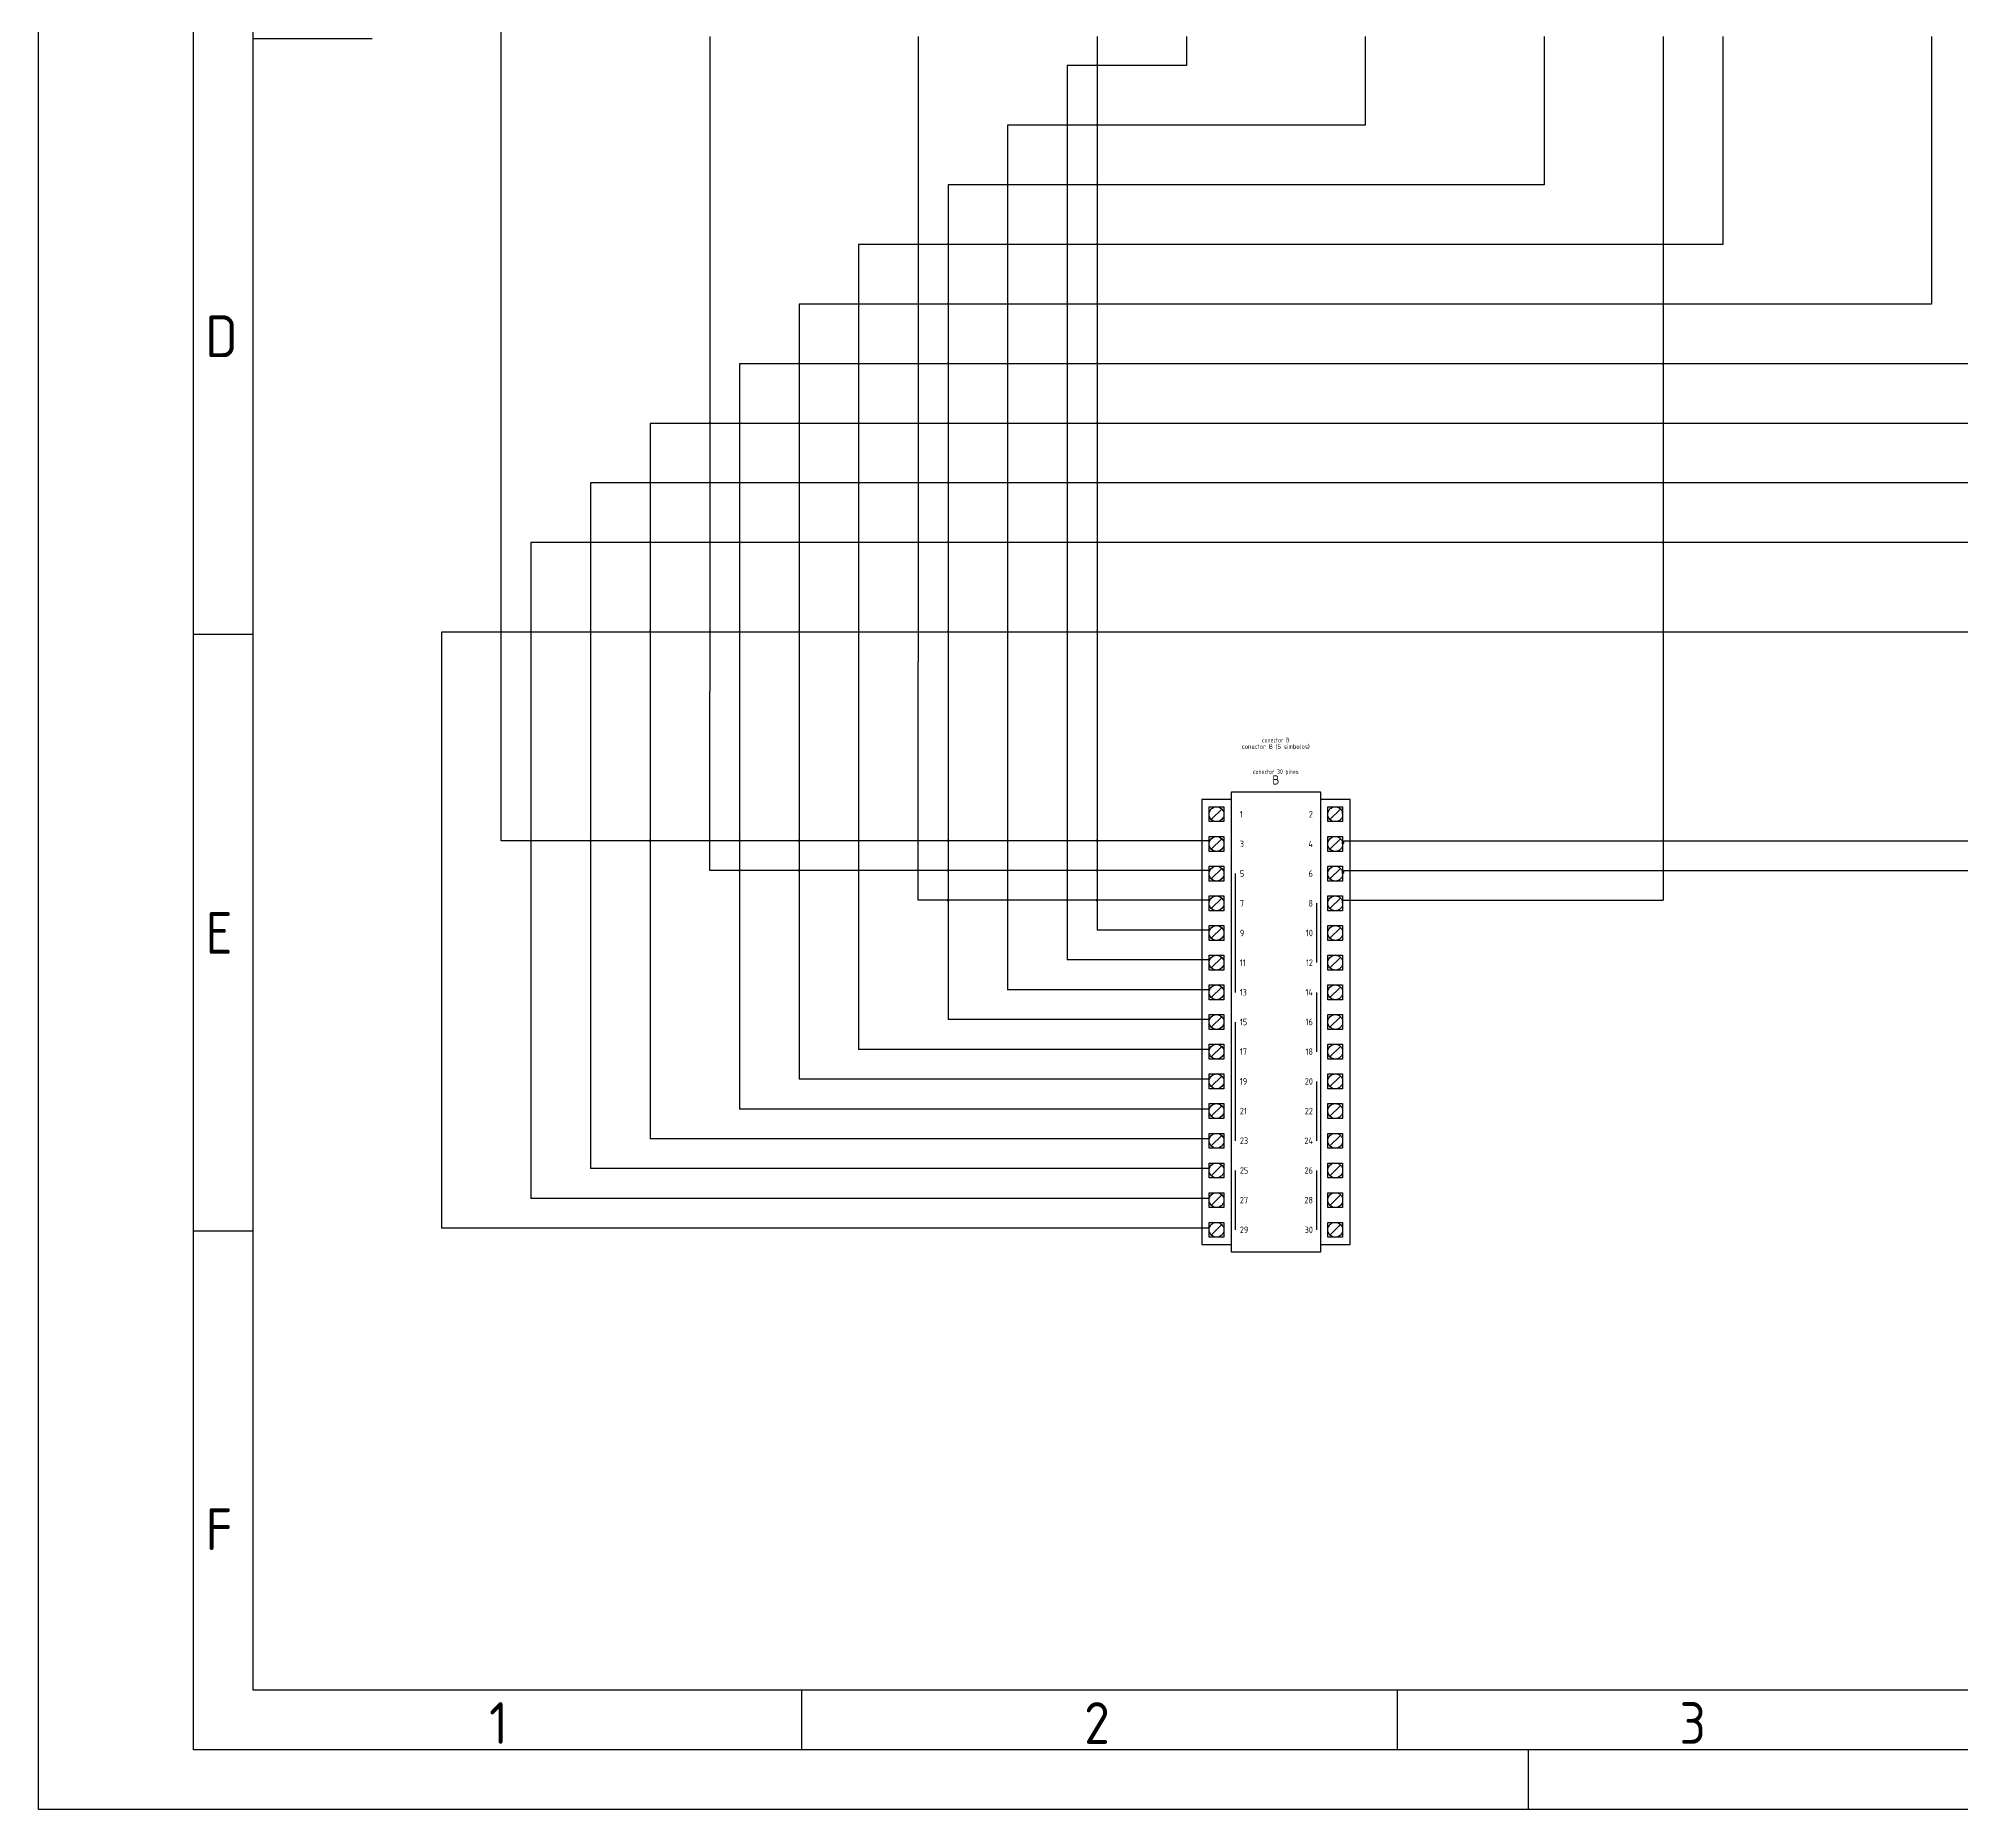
# Model space of a CAD drawing. Header units: millimetres. Extents: x 2847 to 3267, y 1415 to 1712.
# Drawn here: x 2846.7 to 3008, y 1415 to 1563.5 of the extents above; entities that cross this region are included whole.
import ezdxf
from ezdxf.enums import TextEntityAlignment as Align

# ---------------------------------------------------------------- set-up
doc = ezdxf.new("R2010")
doc.units = ezdxf.units.MM
for name, color, linetype in [('035', 5, 'Continuous'), ('07', 7, 'Continuous'), ('DESC', 7, 'Continuous'), ('MISC', 4, 'Continuous'), ('SYMS', 7, 'Continuous'), ('TAGS', 4, 'Continuous'), ('TERMS', 3, 'Continuous'), ('WIRES', 7, 'Continuous')]:
    doc.layers.add(name, color=color, linetype=linetype)
doc.styles.add('ISO Proportional', font='isocp.shx')
doc.styles.add('WD_IEC', font='ISOCP2.shx', dxfattribs={"width": 0.9, "height": 4})

# ---------------------------------------------------------------- blocks, each defined once
blk = doc.blocks.new('IEC_border_a3')
at = {"layer": '035'}
for p, q in [((17.98, 98.54), (13, 98.54)), ((18, 48.5), (13.02, 48.5)), ((64, 10), (64, 5)), ((114, 10), (114, 5)), ((125, 0), (125, 5))]:
    blk.add_line(p, q, dxfattribs=at)
for points in [[(0, 297), (420, 297), (420, 0), (0, 0)], [(18, 287), (410, 287), (410, 10), (18, 10)]]:
    blk.add_lwpolyline(points, close=True, dxfattribs=at)
at = {"layer": '07'}
blk.add_line((18, 148.5), (28, 148.5), dxfattribs=at)
blk.add_lwpolyline([(13, 292), (415, 292), (415, 5), (13, 5)], close=True, dxfattribs=at)
at = {"layer": '035', "style": 'ISO Proportional'}
for s, p in [('D', (14, 121.79)), ('E', (14.02, 71.75)), ('F', (14.02, 21.75)), ('1', (37.81, 5.5)), ('2', (87.73, 5.5)), ('3', (137.68, 5.5))]:
    blk.add_text(s, height=3.5, dxfattribs=at).set_placement(p)
blk = doc.blocks.new('PLCIO80MF1-130AA')
for p, q in [((116, 20), (-4, 20)), ((-4, 20), (-4, 12)), ((-2, 18), (2, 18)), ((-2, 14), (-2, 18)), ((-1.41, 17.41), (1.41, 14.59)), ((2, 18), (2, 14)), ((6, 18), (10, 18)), ((6, 14), (6, 18)), ((6.59, 17.41), (9.41, 14.59)), ((10, 18), (10, 14)), ((14, 18), (18, 18)), ((14, 14), (14, 18)), ((14.59, 17.41), (17.41, 14.59)), ((18, 18), (18, 14)), ((22, 18), (26, 18)), ((22, 18), (26, 18)), ((22, 14), (22, 18)), ((22, 14), (22, 18)), ((22.59, 17.41), (25.41, 14.59)), ((26, 18), (26, 14)), ((26, 18), (26, 14)), ((30, 18), (34, 18)), ((30, 14), (30, 18)), ((30.59, 17.41), (33.41, 14.59)), ((34, 18), (34, 14)), ((38, 18), (42, 18)), ((38, 14), (38, 18)), ((38.59, 17.41), (41.41, 14.59)), ((42, 18), (42, 14)), ((46, 18), (50, 18)), ((46, 14), (46, 18)), ((46.59, 17.41), (49.41, 14.59)), ((50, 18), (50, 14)), ((54, 18), (58, 18)), ((54, 14), (54, 18)), ((54.59, 17.41), (57.41, 14.59)), ((58, 18), (58, 14)), ((62, 18), (66, 18)), ((62, 14), (62, 18)), ((62.59, 17.41), (65.41, 14.59)), ((66, 18), (66, 14)), ((70, 18), (74, 18)), ((70, 14), (70, 18)), ((70.59, 17.41), (73.41, 14.59)), ((74, 18), (74, 14)), ((78, 18), (82, 18)), ((78, 14), (78, 18)), ((78.59, 17.41), (81.41, 14.59)), ((82, 18), (82, 14)), ((86, 18), (90, 18)), ((86, 14), (86, 18)), ((86.59, 17.41), (89.41, 14.59)), ((90, 18), (90, 14)), ((94, 18), (98, 18)), ((94, 18), (98, 18)), ((94, 14), (94, 18)), ((94, 14), (94, 18)), ((94.59, 17.41), (97.41, 14.59)), ((98, 18), (98, 14)), ((98, 18), (98, 14)), ((102, 14), (102, 18)), ((102, 14), (102, 18)), ((102, 18), (106, 18)), ((102, 18), (106, 18)), ((102.59, 17.41), (105.41, 14.59)), ((106, 18), (106, 14)), ((106, 18), (106, 14)), ((110, 14), (110, 18)), ((110, 14), (110, 18)), ((110, 18), (114, 18)), ((110, 18), (114, 18)), ((110.59, 17.41), (113.41, 14.59)), ((114, 18), (114, 14)), ((114, 18), (114, 14)), ((116, 12), (116, 20)), ((-6, 12), (118, 12)), ((-6, -12), (-6, 12)), ((2, 14), (-2, 14)), ((10, 14), (6, 14)), ((18, 14), (14, 14)), ((26, 14), (22, 14)), ((26, 14), (22, 14)), ((24, 11), (40, 11)), ((34, 14), (30, 14)), ((42, 14), (38, 14)), ((50, 14), (46, 14)), ((48, 11), (64, 11)), ((58, 14), (54, 14)), ((66, 14), (62, 14)), ((74, 14), (70, 14)), ((72, 11), (88, 11)), ((82, 14), (78, 14)), ((90, 14), (86, 14)), ((98, 14), (94, 14)), ((98, 14), (94, 14)), ((96, 11), (112, 11)), ((106, 14), (102, 14)), ((106, 14), (102, 14)), ((114, 14), (110, 14)), ((114, 14), (110, 14)), ((118, 12), (118, -12)), ((-4, -12), (-6, -12)), ((116, -12), (-4, -12)), ((-4, -12), (-4, -20)), ((-2, -18), (-2, -14)), ((-2, -14), (2, -14)), ((-1.41, -14.59), (1.41, -17.41)), ((2, -14), (2, -18)), ((6, -18), (6, -14)), ((6, -18), (6, -14)), ((6, -14), (10, -14)), ((6, -14), (10, -14)), ((6.59, -14.59), (9.41, -17.41)), ((10, -14), (10, -18)), ((10, -14), (10, -18)), ((14, -18), (14, -14)), ((14, -18), (14, -14)), ((14, -14), (18, -14)), ((14, -14), (18, -14)), ((14.59, -14.59), (17.41, -17.41)), ((16, -11), (48, -11)), ((18, -14), (18, -18)), ((18, -14), (18, -18)), ((22, -18), (22, -14)), ((22, -18), (22, -14)), ((22, -14), (26, -14)), ((22, -14), (26, -14)), ((22.59, -14.59), (25.41, -17.41)), ((26, -14), (26, -18)), ((26, -14), (26, -18)), ((30, -18), (30, -14)), ((30, -18), (30, -14)), ((30, -14), (34, -14)), ((30, -14), (34, -14)), ((30.59, -14.59), (33.41, -17.41)), ((34, -14), (34, -18)), ((34, -14), (34, -18)), ((38, -18), (38, -14)), ((38, -18), (38, -14)), ((38, -14), (42, -14)), ((38, -14), (42, -14)), ((38.59, -14.59), (41.41, -17.41)), ((42, -14), (42, -18)), ((42, -14), (42, -18)), ((46, -18), (46, -14)), ((46, -18), (46, -14)), ((46, -14), (50, -14)), ((46, -14), (50, -14)), ((46.59, -14.59), (49.41, -17.41)), ((50, -14), (50, -18)), ((50, -14), (50, -18)), ((54, -18), (54, -14)), ((54, -18), (54, -14)), ((54, -14), (58, -14)), ((54, -14), (58, -14)), ((54.59, -14.59), (57.41, -17.41)), ((56, -11), (88, -11)), ((58, -14), (58, -18)), ((58, -14), (58, -18)), ((62, -18), (62, -14)), ((62, -18), (62, -14)), ((62, -14), (66, -14)), ((62, -14), (66, -14)), ((62.59, -14.59), (65.41, -17.41)), ((66, -14), (66, -18)), ((66, -14), (66, -18)), ((70, -18), (70, -14)), ((70, -18), (70, -14)), ((70, -14), (74, -14)), ((70, -14), (74, -14)), ((70.59, -14.59), (73.41, -17.41)), ((74, -14), (74, -18)), ((74, -14), (74, -18)), ((78, -18), (78, -14)), ((78, -18), (78, -14)), ((78, -14), (82, -14)), ((78, -14), (82, -14)), ((78.59, -14.59), (81.41, -17.41)), ((82, -14), (82, -18)), ((82, -14), (82, -18)), ((86, -18), (86, -14)), ((86, -18), (86, -14)), ((86, -14), (90, -14)), ((86, -14), (90, -14)), ((86.59, -14.59), (89.41, -17.41)), ((90, -14), (90, -18)), ((90, -14), (90, -18)), ((94, -18), (94, -14)), ((94, -18), (94, -14)), ((94, -14), (98, -14)), ((94, -14), (98, -14)), ((94.59, -14.59), (97.41, -17.41)), ((96, -11), (112, -11)), ((98, -14), (98, -18)), ((98, -14), (98, -18)), ((102, -18), (102, -14)), ((102, -18), (102, -14)), ((102, -14), (106, -14)), ((102, -14), (106, -14)), ((102.59, -14.59), (105.41, -17.41)), ((106, -14), (106, -18)), ((106, -14), (106, -18)), ((110, -14), (114, -14)), ((110, -14), (114, -14)), ((110, -18), (110, -14)), ((110, -18), (110, -14)), ((110.59, -14.59), (113.41, -17.41)), ((114, -14), (114, -18)), ((114, -14), (114, -18)), ((116, -20), (116, -12)), ((118, -12), (116, -12)), ((-4, -20), (116, -20)), ((2, -18), (-2, -18)), ((10, -18), (6, -18)), ((10, -18), (6, -18)), ((18, -18), (14, -18)), ((18, -18), (14, -18)), ((26, -18), (22, -18)), ((26, -18), (22, -18)), ((34, -18), (30, -18)), ((34, -18), (30, -18)), ((42, -18), (38, -18)), ((42, -18), (38, -18)), ((50, -18), (46, -18)), ((50, -18), (46, -18)), ((58, -18), (54, -18)), ((58, -18), (54, -18)), ((66, -18), (62, -18)), ((66, -18), (62, -18)), ((74, -18), (70, -18)), ((74, -18), (70, -18)), ((82, -18), (78, -18)), ((82, -18), (78, -18)), ((90, -18), (86, -18)), ((90, -18), (86, -18)), ((98, -18), (94, -18)), ((98, -18), (94, -18)), ((106, -18), (102, -18)), ((106, -18), (102, -18)), ((114, -18), (110, -18)), ((114, -18), (110, -18))]:
    blk.add_line(p, q)
for centre in [(0, 16), (8, 16), (16, 16), (24, 16), (32, 16), (40, 16), (48, 16), (56, 16), (64, 16), (72, 16), (80, 16), (88, 16), (96, 16), (104, 16), (112, 16), (0, -16), (8, -16), (16, -16), (24, -16), (32, -16), (40, -16), (48, -16), (56, -16), (64, -16), (72, -16), (80, -16), (88, -16), (96, -16), (104, -16), (112, -16)]:
    blk.add_circle(centre, 2)
at = {"style": 'WD_IEC'}
for tag, p, height, width in [('DESCA19', (23.25, 31.96), 2, 0.9), ('DESCB19', (26.75, 31.96), 2, 0.9), ('DESCA21', (39.25, 31.96), 2, 0.9), ('DESCB21', (42.75, 31.96), 2, 0.9), ('DESCA22', (47.25, 31.96), 2, 0.9), ('DESCB22', (50.75, 31.96), 2, 0.9), ('DESCA24', (63.25, 31.96), 2, 0.9), ('DESCB24', (66.75, 31.96), 2, 0.9), ('DESCA25', (71.25, 31.96), 2, 0.9), ('DESCB25', (74.75, 31.96), 2, 0.9), ('DESCA27', (87.25, 31.96), 2, 0.9), ('DESCB27', (90.75, 31.96), 2, 0.9), ('DESCA28', (95.25, 31.96), 2, 0.9), ('DESCB28', (98.75, 31.96), 2, 0.9), ('DESCA30', (111.25, 31.96), 2, 0.9), ('DESCB30', (114.75, 31.96), 2, 0.9), ('WDTAGALT', (-25, -6), 2.5, 0.8)]:
    blk.add_attdef(tag, p, '', height=height, rotation=90, dxfattribs=dict(at, width=width))
at = {"style": 'WD_IEC', "width": 0.9}
for tag, p in [('TERM20', (33, 18.62)), ('TERM22', (49, 18.62)), ('TERM23', (57, 18.62)), ('TERM24', (65, 18.62)), ('TERM25', (73, 18.62)), ('TERM26', (81, 18.62)), ('TERM27', (89, 18.62)), ('TERM28', (97, 18.62)), ('TERM29', (105, 18.62)), ('TERM30', (113, 18.62)), ('TERM16', (1, 18.62)), ('TERM17', (9, 18.62)), ('TERM18', (17, 18.62)), ('TERM19', (25, 18.62)), ('TERM21', (41, 18.62))]:
    blk.add_attdef(tag, text='', height=2, rotation=90, dxfattribs=at).set_placement(p, align=Align.TOP_LEFT)
at = {"style": 'WD_IEC', "flags": 1}
for tag, p in [('X2TERM16', (0, 18)), ('X2TERM17', (8, 18)), ('X2TERM18', (16, 18)), ('X2TERM19', (24, 18)), ('X2TERM20', (32, 18)), ('X2TERM21', (40, 18)), ('X2TERM22', (48, 18)), ('X2TERM23', (56, 18)), ('X2TERM24', (64, 18)), ('X2TERM25', (72, 18)), ('X2TERM26', (80, 18)), ('X2TERM27', (88, 18)), ('X2TERM28', (96, 18)), ('X2TERM29', (104, 18)), ('X2TERM30', (112, 18)), ('X8TERM01', (0, -18)), ('X8TERM02', (8, -18)), ('X8TERM03', (16, -18)), ('X8TERM04', (24, -18)), ('X8TERM05', (32, -18)), ('X8TERM06', (40, -18)), ('X8TERM07', (48, -18)), ('X8TERM08', (56, -18)), ('X8TERM09', (64, -18)), ('X8TERM10', (72, -18)), ('X8TERM11', (80, -18)), ('X8TERM12', (88, -18)), ('X8TERM13', (96, -18)), ('X8TERM14', (104, -18)), ('X8TERM15', (112, -18))]:
    blk.add_attdef(tag, p, '', height=0.25, rotation=90, dxfattribs=at)
at = {"style": 'WD_IEC'}
for tag, width, p in [('TERMDESC16', 0.9, (0, 10)), ('TERMDESC17', 0.9, (8, 10)), ('TERMDESC18', 0.9, (16, 10)), ('TAGA19', 0.9, (24, 10)), ('TERMDESC20', 0.9, (32, 10)), ('TAGA21', 0.8, (40, 10)), ('TAGA22', 0.9, (48, 10)), ('TERMDESC23', 0.9, (56, 10)), ('TAGA24', 0.9, (64, 10)), ('TAGA25', 0.9, (72, 10)), ('TERMDESC26', 0.9, (80, 10)), ('TAGA27', 0.9, (88, 10)), ('TAGA28', 0.9, (96, 10)), ('TERMDESC29', 0.9, (104, 10)), ('TAGA30', 0.9, (112, 10))]:
    blk.add_attdef(tag, text='', height=1.75, rotation=90, dxfattribs=dict(at, width=width)).set_placement(p, align=Align.MIDDLE_RIGHT)
for tag, height, width, p in [('INST', 2.5, 0.8, (-28.08, 0)), ('LOC', 2.5, 0.8, (-21.36, 0)), ('MFG', 1.25, 0.8, (-19.36, 0)), ('CAT', 1.25, 0.9, (-17.61, 0)), ('DESC', 1.25, 0.8, (-10.83, 0))]:
    blk.add_attdef(tag, text='', height=height, rotation=90, dxfattribs=dict(at, width=width)).set_placement(p, align=Align.CENTER)
at = {"linetype": 'Continuous', "style": 'WD_IEC', "flags": 9}
for tag, p in [('ASSYCODE', (-19.5, 3.68)), ('FAMILY', (-19.11, 3.69))]:
    blk.add_attdef(tag, text='', height=0.16, rotation=90, dxfattribs=at).set_placement(p, align=Align.CENTER)
at = {"style": 'WD_IEC'}
for tag, height, p in [('LINE1', 1.75, (-15.36, 0)), ('LINE2', 1.75, (-12.86, 0)), ('TAG1', 2.5, (-8, 0))]:
    blk.add_attdef(tag, text='', height=height, rotation=90, dxfattribs=at).set_placement(p, align=Align.CENTER)
for tag, width, p in [('TERMDESC01', 0.9, (0, -9.72)), ('TERMDESC02', 0.9, (8, -9.72)), ('TERMDESC05', 0.9, (32, -9.72)), ('TERMDESC10', 0.9, (72, -9.72)), ('TERMDESC14', 0.9, (104, -9.72)), ('TAGA03', 0.9, (16, -9.72)), ('TAGA04', 0.9, (24, -9.72)), ('TAGA06', 0.9, (40, -9.72)), ('TAGA07', 0.8, (48, -9.72)), ('TAGA08', 0.9, (56, -9.72)), ('TAGA09', 0.9, (64, -9.72)), ('TAGA11', 0.9, (80, -9.72)), ('TAGA11', 0.9, (80, -9.72)), ('TAGA12', 0.9, (88, -9.72)), ('TAGA13', 0.9, (96, -9.72)), ('TAGA15', 0.9, (112, -9.72))]:
    blk.add_attdef(tag, text='', height=1.75, rotation=90, dxfattribs=dict(at, width=width)).set_placement(p, align=Align.MIDDLE_LEFT)
at = {"style": 'WD_IEC', "width": 0.9}
for tag, p in [('TERM01', (1, -18.46)), ('TERM02', (9, -18.52)), ('TERM03', (17, -18.52)), ('TERM04', (25, -18.52)), ('TERM05', (33, -18.52)), ('TERM06', (41, -18.52)), ('TERM07', (49, -18.52)), ('TERM08', (57, -18.52)), ('TERM09', (65, -18.52)), ('TERM10', (73, -18.52)), ('TERM11', (81, -18.52)), ('TERM12', (89, -18.52)), ('TERM13', (97, -18.52)), ('TERM14', (105, -18.52)), ('TERM15', (113, -18.52))]:
    blk.add_attdef(tag, text='', height=2, rotation=90, dxfattribs=at).set_placement(p, align=Align.TOP_RIGHT)
for tag, p in [('DESCA03', (15.25, -32.04)), ('DESCB03', (18.75, -32.04)), ('DESCA04', (23.25, -32.04)), ('DESCB04', (26.75, -32.04)), ('DESCA06', (39.25, -32.04)), ('DESCB06', (42.75, -32.04)), ('DESCA07', (47.25, -32.04)), ('DESCB07', (50.75, -32.04)), ('DESCA08', (55.25, -32.04)), ('DESCB08', (58.75, -32.04)), ('DESCA09', (63.25, -32.04)), ('DESCB09', (66.75, -32.04)), ('DESCA11', (79.25, -32.04)), ('DESCB11', (82.75, -32.04)), ('DESCA12', (87.25, -32.04)), ('DESCB12', (90.75, -32.04)), ('DESCA13', (95.25, -32.04)), ('DESCB13', (98.75, -32.04)), ('DESCA15', (111.25, -32.04)), ('DESCB15', (114.75, -32.04))]:
    blk.add_attdef(tag, text='', height=2, rotation=90, dxfattribs=at).set_placement(p, align=Align.RIGHT)

msp = doc.modelspace()

# ---------------------------------------------------------------- linework, layer by layer
at = {"layer": 'WIRES'}
for p, q in [((2885.49, 1506.26), (2885.49, 1651.26)), ((2902.99, 1563.71), (2902.99, 1508.76)), ((2920.49, 1563.71), (2920.49, 1511.26)), ((2935.49, 1563.71), (2935.49, 1496.31)), ((2942.99, 1563.71), (2942.99, 1561.26)), ((2957.99, 1563.71), (2957.99, 1556.26)), ((2972.99, 1563.71), (2972.99, 1551.26)), ((2982.99, 1563.71), (2982.99, 1546.31)), ((2987.99, 1563.71), (2987.99, 1546.26)), ((3005.49, 1563.71), (3005.49, 1541.26)), ((2935.44, 1561.26), (2932.99, 1561.26)), ((2932.99, 1561.26), (2932.99, 1496.31)), ((2940.49, 1561.26), (2935.54, 1561.26)), ((2942.99, 1561.26), (2940.49, 1561.26)), ((2932.94, 1556.26), (2927.99, 1556.26)), ((2927.99, 1556.26), (2927.99, 1496.31)), ((2935.44, 1556.26), (2933.04, 1556.26)), ((2955.49, 1556.26), (2935.54, 1556.26)), ((2957.99, 1556.26), (2955.49, 1556.26)), ((2927.94, 1551.26), (2922.99, 1551.26)), ((2922.99, 1551.26), (2922.99, 1496.31)), ((2932.94, 1551.26), (2928.04, 1551.26)), ((2935.44, 1551.26), (2933.04, 1551.26)), ((2970.49, 1551.26), (2935.54, 1551.26)), ((2972.99, 1551.26), (2970.49, 1551.26)), ((2920.44, 1546.26), (2915.49, 1546.26)), ((2915.49, 1546.26), (2915.49, 1496.31)), ((2922.94, 1546.26), (2920.54, 1546.26)), ((2927.94, 1546.26), (2923.04, 1546.26)), ((2932.94, 1546.26), (2928.04, 1546.26)), ((2935.44, 1546.26), (2933.04, 1546.26)), ((2985.49, 1546.26), (2935.54, 1546.26)), ((2982.99, 1546.21), (2982.99, 1541.31)), ((2987.99, 1546.26), (2985.49, 1546.26)), ((2915.44, 1541.26), (2910.49, 1541.26)), ((2910.49, 1541.26), (2910.49, 1496.31)), ((2920.44, 1541.26), (2915.54, 1541.26)), ((2922.94, 1541.26), (2920.54, 1541.26)), ((2927.94, 1541.26), (2923.04, 1541.26)), ((2932.94, 1541.26), (2928.04, 1541.26)), ((2935.44, 1541.26), (2933.04, 1541.26)), ((2997.99, 1541.26), (2935.54, 1541.26)), ((2982.99, 1541.21), (2982.99, 1536.31)), ((3005.49, 1541.26), (2997.99, 1541.26)), ((2910.44, 1536.26), (2905.49, 1536.26)), ((2905.49, 1536.26), (2905.49, 1496.31)), ((2915.44, 1536.26), (2910.54, 1536.26)), ((2920.44, 1536.26), (2915.54, 1536.26)), ((2922.94, 1536.26), (2920.54, 1536.26)), ((2927.94, 1536.26), (2923.04, 1536.26)), ((2932.94, 1536.26), (2928.04, 1536.26)), ((2935.44, 1536.26), (2933.04, 1536.26)), ((3020.49, 1536.26), (2935.54, 1536.26)), ((2982.99, 1536.21), (2982.99, 1531.31)), ((2902.94, 1531.26), (2897.99, 1531.26)), ((2897.99, 1531.26), (2897.99, 1496.31)), ((2905.44, 1531.26), (2903.04, 1531.26)), ((2910.44, 1531.26), (2905.54, 1531.26)), ((2915.44, 1531.26), (2910.54, 1531.26)), ((2920.44, 1531.26), (2915.54, 1531.26)), ((2922.94, 1531.26), (2920.54, 1531.26)), ((2927.94, 1531.26), (2923.04, 1531.26)), ((2932.94, 1531.26), (2928.04, 1531.26)), ((2935.44, 1531.26), (2933.04, 1531.26)), ((3030.49, 1531.26), (2935.54, 1531.26)), ((2982.99, 1531.21), (2982.99, 1526.31)), ((2897.94, 1526.26), (2892.99, 1526.26)), ((2892.99, 1526.26), (2892.99, 1496.31)), ((2902.94, 1526.26), (2898.04, 1526.26)), ((2905.44, 1526.26), (2903.04, 1526.26)), ((2910.44, 1526.26), (2905.54, 1526.26)), ((2915.44, 1526.26), (2910.54, 1526.26)), ((2920.44, 1526.26), (2915.54, 1526.26)), ((2922.94, 1526.26), (2920.54, 1526.26)), ((2927.94, 1526.26), (2923.04, 1526.26)), ((2932.94, 1526.26), (2928.04, 1526.26)), ((2935.44, 1526.26), (2933.04, 1526.26)), ((3050.49, 1526.26), (2935.54, 1526.26)), ((2982.99, 1526.21), (2982.99, 1521.31)), ((2892.94, 1521.26), (2887.99, 1521.26)), ((2887.99, 1521.26), (2887.99, 1496.31)), ((2897.94, 1521.26), (2893.04, 1521.26)), ((2902.94, 1521.26), (2898.04, 1521.26)), ((2905.44, 1521.26), (2903.04, 1521.26)), ((2910.44, 1521.26), (2905.54, 1521.26)), ((2915.44, 1521.26), (2910.54, 1521.26)), ((2920.44, 1521.26), (2915.54, 1521.26)), ((2922.94, 1521.26), (2920.54, 1521.26)), ((2927.94, 1521.26), (2923.04, 1521.26)), ((2932.94, 1521.26), (2928.04, 1521.26)), ((2935.44, 1521.26), (2933.04, 1521.26)), ((3062.99, 1521.26), (2935.54, 1521.26)), ((2982.99, 1521.21), (2982.99, 1513.81)), ((2885.44, 1513.76), (2880.49, 1513.76)), ((2880.49, 1513.76), (2880.49, 1463.76)), ((2887.94, 1513.76), (2885.54, 1513.76)), ((2892.94, 1513.76), (2888.04, 1513.76)), ((2897.94, 1513.76), (2893.04, 1513.76)), ((2902.94, 1513.76), (2898.04, 1513.76)), ((2905.44, 1513.76), (2903.04, 1513.76)), ((2910.44, 1513.76), (2905.54, 1513.76)), ((2915.44, 1513.76), (2910.54, 1513.76)), ((2920.44, 1513.76), (2915.54, 1513.76)), ((2922.94, 1513.76), (2920.54, 1513.76)), ((2927.94, 1513.76), (2923.04, 1513.76)), ((2932.94, 1513.76), (2928.04, 1513.76)), ((2935.44, 1513.76), (2933.04, 1513.76)), ((3080.49, 1513.76), (2935.54, 1513.76)), ((2982.99, 1513.71), (2982.99, 1496.31)), ((2920.49, 1496.31), (2920.49, 1511.26)), ((2902.99, 1496.31), (2902.99, 1508.76)), ((2885.49, 1498.76), (2885.49, 1506.26)), ((2885.49, 1496.26), (2885.49, 1498.76)), ((2956.09, 1498.48), (2956.09, 1498.76)), ((2944.89, 1496.26), (2885.49, 1496.26)), ((2887.99, 1496.21), (2887.99, 1466.26)), ((2892.99, 1496.21), (2892.99, 1468.76)), ((2897.99, 1496.21), (2897.99, 1471.26)), ((2902.99, 1493.76), (2902.99, 1496.21)), ((2905.49, 1496.21), (2905.49, 1493.81)), ((2910.49, 1496.21), (2910.49, 1493.81)), ((2915.49, 1496.21), (2915.49, 1493.81)), ((2920.49, 1493.81), (2920.49, 1496.21)), ((2922.99, 1496.21), (2922.99, 1493.81)), ((2927.99, 1496.21), (2927.99, 1493.81)), ((2932.99, 1496.21), (2932.99, 1493.81)), ((2935.49, 1496.21), (2935.49, 1493.81)), ((2944.89, 1495.99), (2944.89, 1496.26)), ((2956.09, 1495.99), (2956.09, 1496.26)), ((2956.09, 1495.99), (2956.19, 1496.09)), ((2956.19, 1496.09), (2956.19, 1496.26)), ((2956.19, 1496.26), (2997.99, 1496.26)), ((2982.99, 1496.21), (2982.99, 1493.81)), ((2997.99, 1496.26), (3102.99, 1496.26)), ((2944.89, 1493.76), (2902.99, 1493.76)), ((2905.49, 1493.71), (2905.49, 1473.76)), ((2910.49, 1493.71), (2910.49, 1476.26)), ((2915.49, 1493.71), (2915.49, 1478.76)), ((2920.49, 1491.26), (2920.49, 1493.71)), ((2922.99, 1493.71), (2922.99, 1491.31)), ((2927.99, 1493.71), (2927.99, 1491.31)), ((2932.99, 1493.71), (2932.99, 1491.31)), ((2935.49, 1493.71), (2935.49, 1491.31)), ((2944.89, 1493.5), (2944.89, 1493.76)), ((2956.09, 1493.5), (2956.09, 1493.76)), ((2956.09, 1493.5), (2956.19, 1493.6)), ((2956.19, 1493.6), (2956.19, 1493.76)), ((2956.19, 1493.76), (3115.49, 1493.76)), ((2982.99, 1493.71), (2982.99, 1491.26)), ((2944.89, 1491.26), (2920.49, 1491.26)), ((2922.99, 1491.21), (2922.99, 1481.26)), ((2927.99, 1491.21), (2927.99, 1483.76)), ((2932.99, 1491.21), (2932.99, 1486.26)), ((2935.49, 1491.21), (2935.49, 1488.76)), ((2944.89, 1491.01), (2944.89, 1491.26)), ((2956.09, 1491.01), (2956.09, 1491.26)), ((2956.09, 1491.26), (2982.99, 1491.26)), ((2944.89, 1488.76), (2935.49, 1488.76)), ((2944.89, 1488.52), (2944.89, 1488.76)), ((2944.89, 1486.26), (2932.99, 1486.26)), ((2944.89, 1486.03), (2944.89, 1486.26)), ((2944.89, 1483.76), (2927.99, 1483.76)), ((2944.89, 1483.55), (2944.89, 1483.76)), ((2944.89, 1481.26), (2922.99, 1481.26)), ((2944.89, 1481.06), (2944.89, 1481.26)), ((2944.89, 1478.76), (2915.49, 1478.76)), ((2944.89, 1478.57), (2944.89, 1478.76)), ((2944.89, 1476.26), (2910.49, 1476.26)), ((2944.89, 1476.08), (2944.89, 1476.26)), ((2944.89, 1473.76), (2905.49, 1473.76)), ((2944.89, 1473.59), (2944.89, 1473.76)), ((2944.89, 1471.26), (2897.99, 1471.26)), ((2944.89, 1471.1), (2944.89, 1471.26)), ((2944.89, 1468.76), (2892.99, 1468.76)), ((2944.89, 1468.61), (2944.89, 1468.76)), ((2944.89, 1466.26), (2887.99, 1466.26)), ((2944.89, 1466.12), (2944.89, 1466.26)), ((2944.89, 1463.76), (2880.49, 1463.76)), ((2944.89, 1463.63), (2944.89, 1463.76))]:
    msp.add_line(p, q, dxfattribs=at)
for centre, start, end in [((2935.49, 1561.26), 0, 180), ((2932.99, 1556.26), 0, 180), ((2935.49, 1556.26), 0, 180), ((2927.99, 1551.26), 0, 180), ((2932.99, 1551.26), 0, 180), ((2935.49, 1551.26), 0, 180), ((2920.49, 1546.26), 0, 180), ((2922.99, 1546.26), 0, 180), ((2927.99, 1546.26), 0, 180), ((2932.99, 1546.26), 0, 180), ((2935.49, 1546.26), 0, 180), ((2982.99, 1546.26), 90, 270), ((2915.49, 1541.26), 0, 180), ((2920.49, 1541.26), 0, 180), ((2922.99, 1541.26), 0, 180), ((2927.99, 1541.26), 0, 180), ((2932.99, 1541.26), 0, 180), ((2935.49, 1541.26), 0, 180), ((2982.99, 1541.26), 90, 270), ((2910.49, 1536.26), 0, 180), ((2915.49, 1536.26), 0, 180), ((2920.49, 1536.26), 0, 180), ((2922.99, 1536.26), 0, 180), ((2927.99, 1536.26), 0, 180), ((2932.99, 1536.26), 0, 180), ((2935.49, 1536.26), 0, 180), ((2982.99, 1536.26), 90, 270), ((2902.99, 1531.26), 0, 180), ((2905.49, 1531.26), 0, 180), ((2910.49, 1531.26), 0, 180), ((2915.49, 1531.26), 0, 180), ((2920.49, 1531.26), 0, 180), ((2922.99, 1531.26), 0, 180), ((2927.99, 1531.26), 0, 180), ((2932.99, 1531.26), 0, 180), ((2935.49, 1531.26), 0, 180), ((2982.99, 1531.26), 90, 270), ((2897.99, 1526.26), 0, 180), ((2902.99, 1526.26), 0, 180), ((2905.49, 1526.26), 0, 180), ((2910.49, 1526.26), 0, 180), ((2915.49, 1526.26), 0, 180), ((2920.49, 1526.26), 0, 180), ((2922.99, 1526.26), 0, 180), ((2927.99, 1526.26), 0, 180), ((2932.99, 1526.26), 0, 180), ((2935.49, 1526.26), 0, 180), ((2982.99, 1526.26), 90, 270), ((2892.99, 1521.26), 0, 180), ((2897.99, 1521.26), 0, 180), ((2902.99, 1521.26), 0, 180), ((2905.49, 1521.26), 0, 180), ((2910.49, 1521.26), 0, 180), ((2915.49, 1521.26), 0, 180), ((2920.49, 1521.26), 0, 180), ((2922.99, 1521.26), 0, 180), ((2927.99, 1521.26), 0, 180), ((2932.99, 1521.26), 0, 180), ((2935.49, 1521.26), 0, 180), ((2982.99, 1521.26), 90, 270), ((2885.49, 1513.76), 0, 180), ((2887.99, 1513.76), 0, 180), ((2892.99, 1513.76), 0, 180), ((2897.99, 1513.76), 0, 180), ((2902.99, 1513.76), 0, 180), ((2905.49, 1513.76), 0, 180), ((2910.49, 1513.76), 0, 180), ((2915.49, 1513.76), 0, 180), ((2920.49, 1513.76), 0, 180), ((2922.99, 1513.76), 0, 180), ((2927.99, 1513.76), 0, 180), ((2932.99, 1513.76), 0, 180), ((2935.49, 1513.76), 0, 180), ((2982.99, 1513.76), 90, 270), ((2887.99, 1496.26), 90, 270), ((2892.99, 1496.26), 90, 270), ((2897.99, 1496.26), 90, 270), ((2902.99, 1496.26), 90, 270), ((2905.49, 1496.26), 90, 270), ((2910.49, 1496.26), 90, 270), ((2915.49, 1496.26), 90, 270), ((2920.49, 1496.26), 90, 270), ((2922.99, 1496.26), 90, 270), ((2927.99, 1496.26), 90, 270), ((2932.99, 1496.26), 90, 270), ((2935.49, 1496.26), 90, 270), ((2982.99, 1496.26), 90, 270), ((2905.49, 1493.76), 90, 270), ((2910.49, 1493.76), 90, 270), ((2915.49, 1493.76), 90, 270), ((2920.49, 1493.76), 90, 270), ((2922.99, 1493.76), 90, 270), ((2927.99, 1493.76), 90, 270), ((2932.99, 1493.76), 90, 270), ((2935.49, 1493.76), 90, 270), ((2982.99, 1493.76), 90, 270), ((2922.99, 1491.26), 90, 270), ((2927.99, 1491.26), 90, 270), ((2932.99, 1491.26), 90, 270), ((2935.49, 1491.26), 90, 270)]:
    msp.add_arc(centre, 0.05, start, end, dxfattribs=at)

# ---------------------------------------------------------------- block references
msp.add_blockref('IEC_border_a3', (2846.68, 1415.02))
at = {"layer": 'SYMS'}
ref = msp.add_blockref('PLCIO80MF1-130AA', (2950.49, 1498.48), dxfattribs=dict(at, xscale=0.3111696, yscale=0.3111696, zscale=0.3111696, rotation=270))
ref.add_attrib('TAGA15', '29', dxfattribs={"layer": 'TAGS', "height": 0.545, "style": 'WD_IEC', "width": 0.9}).set_placement((2947.47, 1463.63), align=Align.MIDDLE_LEFT)
ref.add_attrib('TAGA30', '30', dxfattribs={"layer": 'TAGS', "height": 0.545, "style": 'WD_IEC', "width": 0.9}).set_placement((2953.6, 1463.63), align=Align.MIDDLE_RIGHT)
ref.add_attrib('TERMDESC14', '27', dxfattribs={"layer": 'TERMS', "height": 0.545, "style": 'WD_IEC', "width": 0.9}).set_placement((2947.47, 1466.12), align=Align.MIDDLE_LEFT)
ref.add_attrib('TERMDESC29', '28', dxfattribs={"layer": 'TERMS', "height": 0.545, "style": 'WD_IEC', "width": 0.9}).set_placement((2953.6, 1466.12), align=Align.MIDDLE_RIGHT)
ref.add_attrib('MFG', 'conector B', dxfattribs={"layer": 'MISC', "height": 0.389, "style": 'WD_IEC', "width": 0.8}).set_placement((2950.49, 1504.5), align=Align.CENTER)
ref.add_attrib('CAT', 'conector B (5 simbolos)', dxfattribs={"layer": 'MISC', "height": 0.389, "style": 'WD_IEC', "width": 0.9}).set_placement((2950.49, 1503.96), align=Align.CENTER)
ref.add_attrib('DESC', 'conector 30 pines', dxfattribs={"layer": 'DESC', "height": 0.389, "style": 'WD_IEC', "width": 0.8}).set_placement((2950.49, 1501.85), align=Align.CENTER)
ref.add_attrib('TAG1', 'B', dxfattribs={"layer": 'TAGS', "height": 0.778, "style": 'WD_IEC'}).set_placement((2950.49, 1500.97), align=Align.CENTER)
ref.add_attrib('TERMDESC16', '2', dxfattribs={"layer": 'TERMS', "height": 0.545, "style": 'WD_IEC', "width": 0.9}).set_placement((2953.6, 1498.48), align=Align.MIDDLE_RIGHT)
ref.add_attrib('TERMDESC01', '1', dxfattribs={"layer": 'TERMS', "height": 0.545, "style": 'WD_IEC', "width": 0.9}).set_placement((2947.47, 1498.48), align=Align.MIDDLE_LEFT)
ref.add_attrib('TERMDESC02', '3', dxfattribs={"layer": 'TERMS', "height": 0.545, "style": 'WD_IEC', "width": 0.9}).set_placement((2947.47, 1495.99), align=Align.MIDDLE_LEFT)
ref.add_attrib('TERMDESC17', '4', dxfattribs={"layer": 'TERMS', "height": 0.545, "style": 'WD_IEC', "width": 0.9}).set_placement((2953.6, 1495.99), align=Align.MIDDLE_RIGHT)
ref.add_attrib('TERMDESC18', '6', dxfattribs={"layer": 'TERMS', "height": 0.545, "style": 'WD_IEC', "width": 0.9}).set_placement((2953.6, 1493.5), align=Align.MIDDLE_RIGHT)
ref.add_attrib('TAGA03', '5', dxfattribs={"layer": 'TAGS', "height": 0.545, "style": 'WD_IEC', "width": 0.9}).set_placement((2947.47, 1493.5), align=Align.MIDDLE_LEFT)
ref.add_attrib('TAGA04', '7', dxfattribs={"layer": 'TAGS', "height": 0.545, "style": 'WD_IEC', "width": 0.9}).set_placement((2947.47, 1491.01), align=Align.MIDDLE_LEFT)
ref.add_attrib('TAGA19', '8', dxfattribs={"layer": 'TAGS', "height": 0.545, "style": 'WD_IEC', "width": 0.9}).set_placement((2953.6, 1491.01), align=Align.MIDDLE_RIGHT)
ref.add_attrib('TERMDESC20', '10', dxfattribs={"layer": 'TERMS', "height": 0.545, "style": 'WD_IEC', "width": 0.9}).set_placement((2953.6, 1488.52), align=Align.MIDDLE_RIGHT)
ref.add_attrib('TERMDESC05', '9', dxfattribs={"layer": 'TERMS', "height": 0.545, "style": 'WD_IEC', "width": 0.9}).set_placement((2947.47, 1488.52), align=Align.MIDDLE_LEFT)
ref.add_attrib('TAGA06', '11', dxfattribs={"layer": 'TAGS', "height": 0.545, "style": 'WD_IEC', "width": 0.9}).set_placement((2947.47, 1486.03), align=Align.MIDDLE_LEFT)
ref.add_attrib('TAGA21', '12', dxfattribs={"layer": 'TAGS', "height": 0.545, "style": 'WD_IEC', "width": 0.8}).set_placement((2953.6, 1486.03), align=Align.MIDDLE_RIGHT)
ref.add_attrib('TAGA22', '14', dxfattribs={"layer": 'TAGS', "height": 0.545, "style": 'WD_IEC', "width": 0.9}).set_placement((2953.6, 1483.55), align=Align.MIDDLE_RIGHT)
ref.add_attrib('TAGA07', '13', dxfattribs={"layer": 'TAGS', "height": 0.545, "style": 'WD_IEC', "width": 0.8}).set_placement((2947.47, 1483.55), align=Align.MIDDLE_LEFT)
ref.add_attrib('TAGA08', '15', dxfattribs={"layer": 'TAGS', "height": 0.545, "style": 'WD_IEC', "width": 0.9}).set_placement((2947.47, 1481.06), align=Align.MIDDLE_LEFT)
ref.add_attrib('TERMDESC23', '16', dxfattribs={"layer": 'TERMS', "height": 0.545, "style": 'WD_IEC', "width": 0.9}).set_placement((2953.6, 1481.06), align=Align.MIDDLE_RIGHT)
ref.add_attrib('TAGA24', '18', dxfattribs={"layer": 'TAGS', "height": 0.545, "style": 'WD_IEC', "width": 0.9}).set_placement((2953.6, 1478.57), align=Align.MIDDLE_RIGHT)
ref.add_attrib('TAGA09', '17', dxfattribs={"layer": 'TAGS', "height": 0.545, "style": 'WD_IEC', "width": 0.9}).set_placement((2947.47, 1478.57), align=Align.MIDDLE_LEFT)
ref.add_attrib('TERMDESC10', '19', dxfattribs={"layer": 'TERMS', "height": 0.545, "style": 'WD_IEC', "width": 0.9}).set_placement((2947.47, 1476.08), align=Align.MIDDLE_LEFT)
ref.add_attrib('TAGA25', '20', dxfattribs={"layer": 'TAGS', "height": 0.545, "style": 'WD_IEC', "width": 0.9}).set_placement((2953.6, 1476.08), align=Align.MIDDLE_RIGHT)
ref.add_attrib('TERMDESC26', '22', dxfattribs={"layer": 'TERMS', "height": 0.545, "style": 'WD_IEC', "width": 0.9}).set_placement((2953.6, 1473.59), align=Align.MIDDLE_RIGHT)
ref.add_attrib('TAGA11', '21', dxfattribs={"layer": 'TAGS', "height": 0.545, "style": 'WD_IEC', "width": 0.9}).set_placement((2947.47, 1473.59), align=Align.MIDDLE_LEFT)
ref.add_attrib('TAGA27', '24', dxfattribs={"layer": 'TAGS', "height": 0.545, "style": 'WD_IEC', "width": 0.9}).set_placement((2953.6, 1471.1), align=Align.MIDDLE_RIGHT)
ref.add_attrib('TAGA28', '26', dxfattribs={"layer": 'TAGS', "height": 0.545, "style": 'WD_IEC', "width": 0.9}).set_placement((2953.6, 1468.61), align=Align.MIDDLE_RIGHT)
ref.add_attrib('TAGA12', '23', dxfattribs={"layer": 'TAGS', "height": 0.545, "style": 'WD_IEC', "width": 0.9}).set_placement((2947.47, 1471.1), align=Align.MIDDLE_LEFT)
ref.add_attrib('TAGA13', '25', dxfattribs={"layer": 'TAGS', "height": 0.545, "style": 'WD_IEC', "width": 0.9}).set_placement((2947.47, 1468.61), align=Align.MIDDLE_LEFT)

doc.saveas('drawing.dxf')
